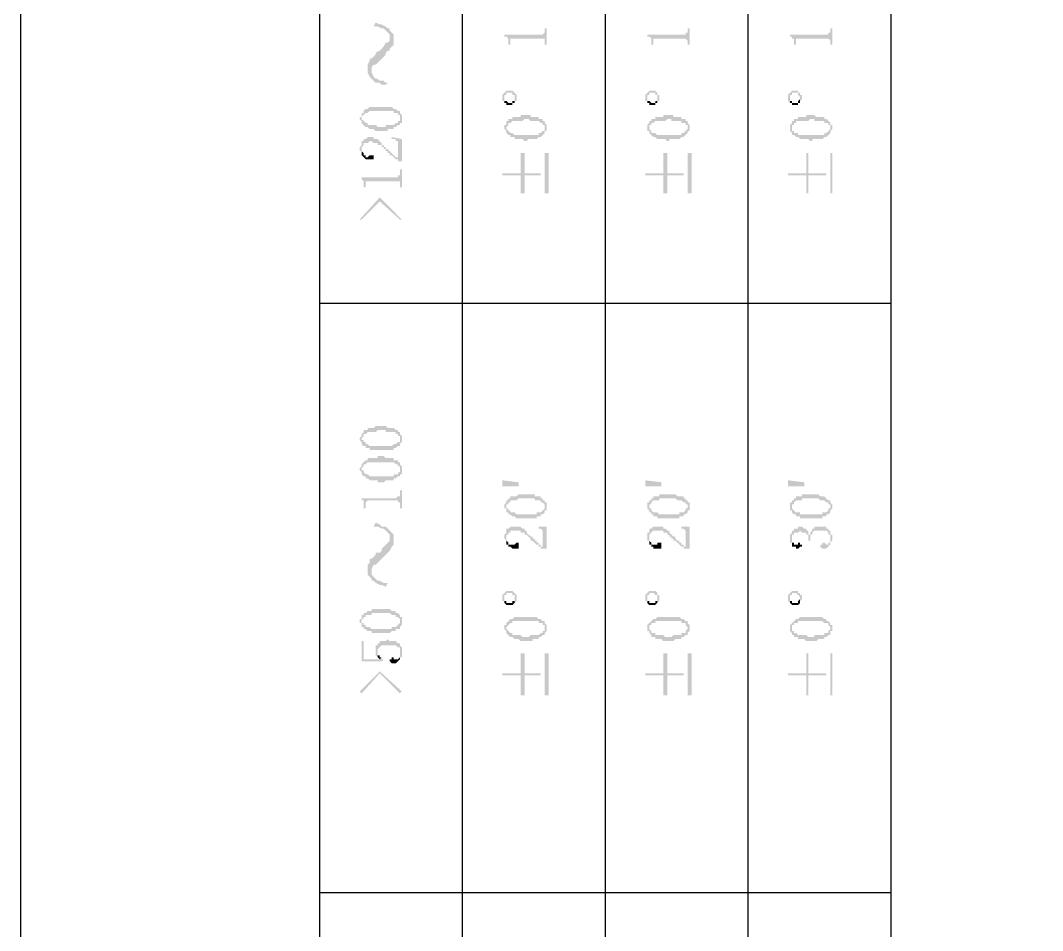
# Model space of a CAD drawing. Header units: inches. Extents: x 3613 to 8393, y -2205 to -794.
# Drawn here: x 5755.97 to 5778.9, y -1268.6 to -1248.18 of the extents above; entities that cross this region are included whole.
import ezdxf

# ---------------------------------------------------------------- set-up
doc = ezdxf.new("R2010")
doc.units = ezdxf.units.IN
doc.header["$MEASUREMENT"] = 0

msp = doc.modelspace()

# ---------------------------------------------------------------- hatches: boundary and pattern name
at = {"transparency": 33554559}
for points in [[(5763.898, -1248.312), (5763.989, -1248.312), (5764.079, -1248.357), (5764.124, -1248.357), (5764.169, -1248.402), (5764.169, -1248.402), (5764.214, -1248.448), (5764.259, -1248.493), (5764.259, -1248.854), (5764.259, -1248.809), (5764.304, -1248.763), (5764.35, -1248.718), (5764.35, -1248.493), (5764.304, -1248.448), (5764.259, -1248.402), (5764.259, -1248.357), (5764.214, -1248.357), (5764.169, -1248.312), (5764.079, -1248.267), (5764.034, -1248.267), (5763.943, -1248.222)], [(5766.832, -1248.493), (5766.832, -1248.538), (5766.877, -1248.538), (5766.922, -1248.583), (5766.922, -1248.628), (5766.922, -1248.718), (5766.967, -1248.718), (5766.967, -1248.628), (5766.967, -1248.583), (5767.735, -1248.583), (5767.735, -1248.628), (5767.735, -1248.718), (5767.78, -1248.718), (5767.78, -1248.357), (5767.735, -1248.357), (5767.735, -1248.402), (5767.735, -1248.448), (5767.735, -1248.448), (5767.689, -1248.493), (5767.644, -1248.493)], [(5770.036, -1248.493), (5770.036, -1248.538), (5770.081, -1248.538), (5770.127, -1248.583), (5770.127, -1248.628), (5770.127, -1248.718), (5770.172, -1248.718), (5770.172, -1248.628), (5770.172, -1248.583), (5770.894, -1248.583), (5770.939, -1248.628), (5770.939, -1248.718), (5770.984, -1248.718), (5770.984, -1248.357), (5770.939, -1248.357), (5770.939, -1248.402), (5770.939, -1248.448), (5770.894, -1248.448), (5770.894, -1248.493), (5770.849, -1248.493)], [(5773.241, -1248.493), (5773.241, -1248.538), (5773.286, -1248.538), (5773.286, -1248.583), (5773.331, -1248.583), (5773.331, -1248.628), (5773.331, -1248.718), (5773.376, -1248.718), (5773.376, -1248.628), (5773.376, -1248.583), (5774.098, -1248.583), (5774.143, -1248.628), (5774.143, -1248.718), (5774.188, -1248.718), (5774.188, -1248.357), (5774.143, -1248.357), (5774.143, -1248.402), (5774.143, -1248.448), (5774.098, -1248.448), (5774.098, -1248.493), (5774.053, -1248.493)], [(5763.763, -1249.26), (5763.763, -1249.35), (5763.808, -1249.44), (5763.853, -1249.486), (5763.853, -1249.305), (5763.853, -1249.215), (5763.898, -1249.17), (5763.943, -1249.17), (5763.989, -1249.124), (5764.034, -1249.079), (5764.079, -1249.034), (5764.124, -1248.989), (5764.169, -1248.944), (5764.169, -1248.899), (5764.214, -1248.854), (5764.259, -1248.854), (5764.259, -1248.583), (5764.259, -1248.628), (5764.214, -1248.673), (5764.169, -1248.673), (5764.124, -1248.763), (5764.079, -1248.809), (5764.079, -1248.809), (5764.034, -1248.854), (5763.943, -1248.899), (5763.943, -1248.944), (5763.898, -1248.989), (5763.853, -1249.034), (5763.808, -1249.034), (5763.808, -1249.079), (5763.763, -1249.17), (5763.763, -1249.215)], [(5763.853, -1249.486), (5763.853, -1249.486), (5763.898, -1249.531), (5763.943, -1249.576), (5764.034, -1249.576), (5764.079, -1249.621), (5764.169, -1249.621), (5764.214, -1249.576), (5764.169, -1249.576), (5764.124, -1249.531), (5764.034, -1249.531), (5763.989, -1249.486), (5763.943, -1249.486), (5763.898, -1249.44), (5763.853, -1249.35), (5763.853, -1249.305)], [(5766.787, -1249.892), (5766.787, -1249.937), (5766.787, -1249.982), (5766.832, -1249.982), (5766.832, -1250.027), (5766.832, -1249.892), (5766.832, -1249.847), (5766.877, -1249.847), (5766.877, -1249.801), (5767.012, -1249.801), (5767.012, -1249.847), (5767.058, -1249.847), (5767.058, -1249.892), (5767.058, -1250.027), (5767.058, -1249.982), (5767.103, -1249.982), (5767.103, -1249.937), (5767.103, -1249.892), (5767.103, -1249.847), (5767.103, -1249.847), (5767.058, -1249.801), (5767.058, -1249.801), (5767.012, -1249.756), (5766.877, -1249.756), (5766.832, -1249.801), (5766.832, -1249.801), (5766.787, -1249.847)], [(5766.832, -1250.027), (5766.877, -1250.027), (5766.877, -1250.072), (5767.012, -1250.072), (5767.012, -1250.027), (5767.058, -1250.027), (5767.058, -1249.892), (5767.058, -1249.937), (5767.058, -1249.982), (5767.012, -1249.982), (5767.012, -1250.027), (5766.922, -1250.027), (5766.877, -1249.982), (5766.832, -1249.982), (5766.832, -1249.892), (5766.832, -1249.892)], [(5769.991, -1249.892), (5769.991, -1249.937), (5769.991, -1249.982), (5770.036, -1249.982), (5770.036, -1250.027), (5770.036, -1249.892), (5770.036, -1249.847), (5770.081, -1249.847), (5770.081, -1249.801), (5770.217, -1249.801), (5770.217, -1249.847), (5770.262, -1249.847), (5770.262, -1249.892), (5770.262, -1250.027), (5770.262, -1249.982), (5770.307, -1249.982), (5770.307, -1249.937), (5770.307, -1249.892), (5770.307, -1249.847), (5770.262, -1249.847), (5770.262, -1249.801), (5770.262, -1249.801), (5770.217, -1249.756), (5770.081, -1249.756), (5770.036, -1249.801), (5770.036, -1249.801), (5769.991, -1249.847)], [(5770.036, -1250.027), (5770.081, -1250.027), (5770.081, -1250.072), (5770.217, -1250.072), (5770.217, -1250.027), (5770.262, -1250.027), (5770.262, -1249.892), (5770.262, -1249.937), (5770.262, -1249.982), (5770.217, -1249.982), (5770.217, -1250.027), (5770.127, -1250.027), (5770.081, -1249.982), (5770.036, -1249.982), (5770.036, -1249.892), (5770.036, -1249.892)], [(5773.196, -1249.892), (5773.196, -1249.937), (5773.196, -1249.982), (5773.196, -1249.982), (5773.241, -1250.027), (5773.241, -1249.892), (5773.241, -1249.847), (5773.286, -1249.847), (5773.286, -1249.801), (5773.421, -1249.801), (5773.421, -1249.847), (5773.421, -1249.847), (5773.466, -1249.892), (5773.466, -1250.027), (5773.466, -1249.982), (5773.466, -1249.982), (5773.511, -1249.937), (5773.511, -1249.892), (5773.511, -1249.847), (5773.466, -1249.847), (5773.466, -1249.801), (5773.421, -1249.801), (5773.421, -1249.756), (5773.286, -1249.756), (5773.241, -1249.801), (5773.241, -1249.801), (5773.196, -1249.847)], [(5773.241, -1250.027), (5773.286, -1250.027), (5773.286, -1250.072), (5773.421, -1250.072), (5773.421, -1250.027), (5773.466, -1250.027), (5773.466, -1249.892), (5773.466, -1249.937), (5773.466, -1249.937), (5773.421, -1249.982), (5773.421, -1250.027), (5773.286, -1250.027), (5773.286, -1249.982), (5773.241, -1249.982), (5773.241, -1249.892), (5773.241, -1249.892)], [(5763.582, -1250.388), (5763.582, -1250.388), (5763.627, -1250.433), (5763.627, -1250.478), (5763.627, -1250.343), (5763.627, -1250.343), (5763.673, -1250.298), (5763.673, -1250.298), (5763.718, -1250.253), (5763.763, -1250.253), (5763.808, -1250.208), (5764.35, -1250.208), (5764.35, -1250.253), (5764.44, -1250.253), (5764.44, -1250.298), (5764.485, -1250.298), (5764.485, -1250.343), (5764.485, -1250.388), (5764.485, -1250.208), (5764.44, -1250.208), (5764.395, -1250.163), (5764.35, -1250.163), (5764.304, -1250.117), (5763.808, -1250.117), (5763.763, -1250.163), (5763.718, -1250.163), (5763.673, -1250.208), (5763.673, -1250.253), (5763.627, -1250.253), (5763.627, -1250.343), (5763.582, -1250.343)], [(5763.627, -1250.478), (5763.673, -1250.524), (5763.673, -1250.524), (5763.718, -1250.569), (5763.763, -1250.569), (5763.808, -1250.614), (5763.898, -1250.614), (5763.943, -1250.659), (5764.214, -1250.659), (5764.214, -1250.614), (5764.35, -1250.614), (5764.35, -1250.569), (5764.395, -1250.569), (5764.44, -1250.524), (5764.485, -1250.524), (5764.485, -1250.478), (5764.53, -1250.478), (5764.53, -1250.433), (5764.53, -1250.388), (5764.53, -1250.343), (5764.53, -1250.298), (5764.53, -1250.298), (5764.485, -1250.253), (5764.485, -1250.388), (5764.485, -1250.433), (5764.44, -1250.433), (5764.44, -1250.478), (5764.395, -1250.478), (5764.35, -1250.524), (5764.169, -1250.524), (5764.169, -1250.569), (5763.989, -1250.569), (5763.943, -1250.524), (5763.763, -1250.524), (5763.763, -1250.478), (5763.718, -1250.478), (5763.673, -1250.433), (5763.673, -1250.433), (5763.627, -1250.388), (5763.627, -1250.388)], [(5766.832, -1250.569), (5766.832, -1250.614), (5766.832, -1250.614), (5766.877, -1250.659), (5766.877, -1250.704), (5766.877, -1250.569), (5766.877, -1250.569), (5766.922, -1250.524), (5766.922, -1250.478), (5766.967, -1250.478), (5767.012, -1250.433), (5767.238, -1250.433), (5767.283, -1250.388), (5767.373, -1250.388), (5767.419, -1250.433), (5767.599, -1250.433), (5767.644, -1250.478), (5767.689, -1250.478), (5767.689, -1250.524), (5767.735, -1250.524), (5767.735, -1250.569), (5767.735, -1250.433), (5767.689, -1250.433), (5767.689, -1250.388), (5767.599, -1250.388), (5767.599, -1250.343), (5767.419, -1250.343), (5767.419, -1250.298), (5767.193, -1250.298), (5767.193, -1250.343), (5767.012, -1250.343), (5767.012, -1250.388), (5766.922, -1250.388), (5766.922, -1250.433), (5766.877, -1250.433), (5766.877, -1250.478), (5766.877, -1250.524), (5766.832, -1250.524)], [(5770.036, -1250.569), (5770.036, -1250.614), (5770.036, -1250.659), (5770.081, -1250.659), (5770.081, -1250.704), (5770.081, -1250.569), (5770.081, -1250.524), (5770.127, -1250.524), (5770.127, -1250.478), (5770.172, -1250.478), (5770.217, -1250.433), (5770.442, -1250.433), (5770.488, -1250.388), (5770.578, -1250.388), (5770.578, -1250.433), (5770.804, -1250.433), (5770.804, -1250.478), (5770.894, -1250.478), (5770.894, -1250.524), (5770.939, -1250.524), (5770.939, -1250.569), (5770.939, -1250.433), (5770.894, -1250.433), (5770.894, -1250.388), (5770.804, -1250.388), (5770.804, -1250.343), (5770.623, -1250.343), (5770.623, -1250.298), (5770.397, -1250.298), (5770.397, -1250.343), (5770.217, -1250.343), (5770.217, -1250.388), (5770.127, -1250.388), (5770.127, -1250.433), (5770.081, -1250.433), (5770.081, -1250.478), (5770.081, -1250.478), (5770.036, -1250.524)], [(5773.241, -1250.569), (5773.241, -1250.614), (5773.241, -1250.659), (5773.241, -1250.659), (5773.286, -1250.704), (5773.286, -1250.569), (5773.286, -1250.524), (5773.331, -1250.524), (5773.331, -1250.478), (5773.376, -1250.478), (5773.376, -1250.433), (5773.647, -1250.433), (5773.692, -1250.388), (5773.782, -1250.388), (5773.782, -1250.433), (5774.008, -1250.433), (5774.008, -1250.478), (5774.098, -1250.478), (5774.098, -1250.524), (5774.143, -1250.524), (5774.143, -1250.569), (5774.143, -1250.478), (5774.098, -1250.433), (5774.098, -1250.433), (5774.053, -1250.388), (5774.008, -1250.388), (5774.008, -1250.343), (5773.827, -1250.343), (5773.782, -1250.298), (5773.602, -1250.298), (5773.602, -1250.343), (5773.421, -1250.343), (5773.421, -1250.388), (5773.331, -1250.388), (5773.331, -1250.433), (5773.286, -1250.433), (5773.286, -1250.478), (5773.286, -1250.478), (5773.241, -1250.524)], [(5766.877, -1250.704), (5766.922, -1250.749), (5766.967, -1250.749), (5766.967, -1250.794), (5767.058, -1250.794), (5767.058, -1250.84), (5767.238, -1250.84), (5767.283, -1250.885), (5767.328, -1250.885), (5767.373, -1250.84), (5767.554, -1250.84), (5767.599, -1250.794), (5767.644, -1250.794), (5767.689, -1250.749), (5767.689, -1250.749), (5767.735, -1250.704), (5767.735, -1250.659), (5767.78, -1250.659), (5767.78, -1250.614), (5767.78, -1250.569), (5767.78, -1250.524), (5767.78, -1250.524), (5767.735, -1250.478), (5767.735, -1250.614), (5767.735, -1250.659), (5767.689, -1250.659), (5767.644, -1250.704), (5767.599, -1250.704), (5767.599, -1250.749), (5767.058, -1250.749), (5767.012, -1250.704), (5766.967, -1250.704), (5766.922, -1250.659), (5766.922, -1250.659), (5766.877, -1250.614), (5766.877, -1250.569)], [(5770.081, -1250.704), (5770.127, -1250.749), (5770.127, -1250.749), (5770.172, -1250.794), (5770.217, -1250.794), (5770.262, -1250.84), (5770.442, -1250.84), (5770.488, -1250.885), (5770.533, -1250.885), (5770.533, -1250.84), (5770.758, -1250.84), (5770.804, -1250.794), (5770.849, -1250.794), (5770.894, -1250.749), (5770.894, -1250.749), (5770.939, -1250.704), (5770.939, -1250.659), (5770.984, -1250.659), (5770.984, -1250.614), (5770.984, -1250.569), (5770.984, -1250.524), (5770.984, -1250.524), (5770.939, -1250.478), (5770.939, -1250.614), (5770.939, -1250.614), (5770.894, -1250.659), (5770.894, -1250.659), (5770.849, -1250.704), (5770.804, -1250.704), (5770.804, -1250.749), (5770.262, -1250.749), (5770.217, -1250.704), (5770.127, -1250.704), (5770.127, -1250.659), (5770.127, -1250.659), (5770.081, -1250.614), (5770.081, -1250.569)], [(5773.286, -1250.704), (5773.286, -1250.749), (5773.331, -1250.749), (5773.376, -1250.794), (5773.421, -1250.794), (5773.466, -1250.84), (5773.647, -1250.84), (5773.692, -1250.885), (5773.737, -1250.885), (5773.737, -1250.84), (5773.963, -1250.84), (5774.008, -1250.794), (5774.053, -1250.794), (5774.098, -1250.749), (5774.098, -1250.749), (5774.143, -1250.704), (5774.143, -1250.659), (5774.143, -1250.659), (5774.188, -1250.614), (5774.188, -1250.569), (5774.188, -1250.524), (5774.143, -1250.524), (5774.143, -1250.478), (5774.143, -1250.614), (5774.143, -1250.614), (5774.098, -1250.659), (5774.098, -1250.659), (5774.053, -1250.704), (5774.008, -1250.704), (5774.008, -1250.749), (5773.421, -1250.749), (5773.421, -1250.704), (5773.331, -1250.704), (5773.331, -1250.659), (5773.286, -1250.659), (5773.286, -1250.614), (5773.286, -1250.569)], [(5763.582, -1251.065), (5763.582, -1251.11), (5763.627, -1251.11), (5763.627, -1251.201), (5763.627, -1251.065), (5763.627, -1251.02), (5763.627, -1251.02), (5763.673, -1250.975), (5763.673, -1250.93), (5763.763, -1250.93), (5763.808, -1250.885), (5763.853, -1250.885), (5763.898, -1250.93), (5763.989, -1250.93), (5763.989, -1250.975), (5764.079, -1250.975), (5764.079, -1251.02), (5764.124, -1251.02), (5764.124, -1251.065), (5764.169, -1251.065), (5764.169, -1251.11), (5764.214, -1251.11), (5764.214, -1251.155), (5764.259, -1251.155), (5764.259, -1251.201), (5764.304, -1251.201), (5764.35, -1251.246), (5764.35, -1251.246), (5764.395, -1251.291), (5764.44, -1251.291), (5764.44, -1251.336), (5764.44, -1251.246), (5764.395, -1251.246), (5764.35, -1251.201), (5764.35, -1251.201), (5764.304, -1251.155), (5764.304, -1251.155), (5764.259, -1251.11), (5764.259, -1251.11), (5764.214, -1251.065), (5764.169, -1251.065), (5764.169, -1251.02), (5764.124, -1251.02), (5764.124, -1250.975), (5764.079, -1250.975), (5764.079, -1250.93), (5764.079, -1250.93), (5764.034, -1250.885), (5764.034, -1250.885), (5763.989, -1250.84), (5763.898, -1250.84), (5763.898, -1250.794), (5763.763, -1250.794), (5763.718, -1250.84), (5763.673, -1250.84), (5763.673, -1250.885), (5763.627, -1250.885), (5763.627, -1250.93), (5763.627, -1250.975), (5763.627, -1250.975), (5763.582, -1251.02)], [(5764.304, -1250.794), (5764.304, -1250.84), (5764.395, -1250.84), (5764.395, -1250.885), (5764.44, -1250.885), (5764.44, -1250.93), (5764.44, -1251.336), (5764.53, -1251.336), (5764.53, -1250.84)], [(5763.627, -1251.201), (5763.627, -1251.201), (5763.673, -1251.246), (5763.673, -1251.246), (5763.718, -1251.291), (5763.898, -1251.291), (5763.898, -1251.201), (5763.808, -1251.201), (5763.763, -1251.246), (5763.718, -1251.246), (5763.718, -1251.201), (5763.673, -1251.201), (5763.673, -1251.155), (5763.673, -1251.155), (5763.627, -1251.11), (5763.627, -1251.065)], [(5766.787, -1251.607), (5766.787, -1251.652), (5767.193, -1251.652), (5767.193, -1252.058), (5767.283, -1252.058), (5767.283, -1251.652), (5767.644, -1251.652), (5767.644, -1251.607), (5767.283, -1251.607), (5767.283, -1251.155), (5767.193, -1251.155), (5767.193, -1251.607)], [(5767.825, -1252.058), (5767.825, -1251.155), (5767.735, -1251.155), (5767.735, -1252.058)], [(5769.991, -1251.607), (5769.991, -1251.652), (5770.397, -1251.652), (5770.397, -1252.058), (5770.488, -1252.058), (5770.488, -1251.652), (5770.849, -1251.652), (5770.849, -1251.607), (5770.488, -1251.607), (5770.488, -1251.155), (5770.397, -1251.155), (5770.397, -1251.607)], [(5771.029, -1252.058), (5771.029, -1251.155), (5770.939, -1251.155), (5770.939, -1252.058)], [(5773.196, -1251.607), (5773.196, -1251.652), (5773.602, -1251.652), (5773.602, -1252.058), (5773.647, -1252.058), (5773.647, -1251.652), (5774.053, -1251.652), (5774.053, -1251.607), (5773.647, -1251.607), (5773.647, -1251.155), (5773.602, -1251.155), (5773.602, -1251.607)], [(5774.188, -1252.058), (5774.188, -1251.155), (5774.143, -1251.155), (5774.143, -1252.058)], [(5763.582, -1251.697), (5763.627, -1251.697), (5763.627, -1251.742), (5763.627, -1251.742), (5763.673, -1251.787), (5763.673, -1251.832), (5763.673, -1251.923), (5763.718, -1251.923), (5763.718, -1251.787), (5764.485, -1251.787), (5764.485, -1251.832), (5764.485, -1251.923), (5764.53, -1251.923), (5764.53, -1251.516), (5764.485, -1251.516), (5764.485, -1251.607), (5764.485, -1251.652), (5764.44, -1251.652), (5764.44, -1251.697), (5764.395, -1251.697)], [(5763.582, -1252.645), (5763.627, -1252.645), (5764.034, -1252.239), (5764.485, -1252.645), (5764.53, -1252.645), (5764.034, -1252.148)], [(5763.582, -1257.55), (5763.582, -1257.595), (5763.582, -1257.595), (5763.627, -1257.64), (5763.627, -1257.685), (5763.627, -1257.55), (5763.627, -1257.55), (5763.673, -1257.505), (5763.673, -1257.46), (5763.718, -1257.46), (5763.763, -1257.415), (5763.943, -1257.415), (5763.989, -1257.369), (5764.169, -1257.369), (5764.169, -1257.415), (5764.395, -1257.415), (5764.395, -1257.46), (5764.44, -1257.46), (5764.44, -1257.505), (5764.485, -1257.505), (5764.485, -1257.55), (5764.485, -1257.415), (5764.44, -1257.415), (5764.44, -1257.369), (5764.395, -1257.369), (5764.35, -1257.324), (5764.214, -1257.324), (5764.169, -1257.279), (5763.943, -1257.279), (5763.898, -1257.324), (5763.763, -1257.324), (5763.763, -1257.369), (5763.673, -1257.369), (5763.673, -1257.415), (5763.673, -1257.415), (5763.627, -1257.46), (5763.627, -1257.505), (5763.627, -1257.505)], [(5763.627, -1257.685), (5763.673, -1257.731), (5763.718, -1257.731), (5763.718, -1257.776), (5763.808, -1257.776), (5763.808, -1257.821), (5764.35, -1257.821), (5764.35, -1257.776), (5764.395, -1257.776), (5764.44, -1257.731), (5764.485, -1257.731), (5764.485, -1257.685), (5764.485, -1257.685), (5764.53, -1257.64), (5764.53, -1257.595), (5764.53, -1257.55), (5764.53, -1257.505), (5764.53, -1257.505), (5764.485, -1257.46), (5764.485, -1257.595), (5764.485, -1257.64), (5764.44, -1257.64), (5764.395, -1257.685), (5764.35, -1257.685), (5764.304, -1257.731), (5763.808, -1257.731), (5763.763, -1257.685), (5763.718, -1257.685), (5763.718, -1257.64), (5763.673, -1257.64), (5763.673, -1257.595), (5763.627, -1257.595), (5763.627, -1257.55)], [(5763.582, -1258.227), (5763.582, -1258.272), (5763.582, -1258.272), (5763.627, -1258.317), (5763.627, -1258.362), (5763.627, -1258.227), (5763.627, -1258.227), (5763.673, -1258.182), (5763.673, -1258.137), (5763.718, -1258.137), (5763.763, -1258.092), (5764.35, -1258.092), (5764.395, -1258.137), (5764.44, -1258.137), (5764.44, -1258.182), (5764.485, -1258.182), (5764.485, -1258.227), (5764.485, -1258.092), (5764.44, -1258.092), (5764.44, -1258.046), (5764.35, -1258.046), (5764.35, -1258.001), (5764.169, -1258.001), (5764.124, -1257.956), (5763.989, -1257.956), (5763.989, -1258.001), (5763.763, -1258.001), (5763.763, -1258.046), (5763.718, -1258.046), (5763.673, -1258.092), (5763.673, -1258.092), (5763.627, -1258.137), (5763.627, -1258.182), (5763.627, -1258.182)], [(5763.627, -1258.362), (5763.673, -1258.408), (5763.718, -1258.408), (5763.718, -1258.453), (5763.763, -1258.453), (5763.808, -1258.498), (5763.989, -1258.498), (5763.989, -1258.543), (5764.124, -1258.543), (5764.169, -1258.498), (5764.35, -1258.498), (5764.35, -1258.453), (5764.395, -1258.453), (5764.44, -1258.408), (5764.485, -1258.408), (5764.485, -1258.362), (5764.53, -1258.362), (5764.53, -1258.317), (5764.53, -1258.227), (5764.53, -1258.182), (5764.53, -1258.182), (5764.485, -1258.137), (5764.485, -1258.272), (5764.485, -1258.317), (5764.44, -1258.317), (5764.44, -1258.362), (5764.35, -1258.362), (5764.35, -1258.408), (5763.808, -1258.408), (5763.763, -1258.362), (5763.718, -1258.362), (5763.673, -1258.317), (5763.673, -1258.272), (5763.627, -1258.272), (5763.627, -1258.227)], [(5766.787, -1258.498), (5767.148, -1258.543), (5767.148, -1258.633), (5766.787, -1258.633)], [(5769.991, -1258.498), (5770.352, -1258.543), (5770.352, -1258.633), (5769.991, -1258.633)], [(5773.196, -1258.498), (5773.557, -1258.543), (5773.557, -1258.633), (5773.196, -1258.633)], [(5763.582, -1258.904), (5763.627, -1258.904), (5763.627, -1258.949), (5763.673, -1258.949), (5763.673, -1258.994), (5763.673, -1259.13), (5763.718, -1259.13), (5763.718, -1258.994), (5763.718, -1258.994), (5763.763, -1258.949), (5764.44, -1258.949), (5764.44, -1258.994), (5764.485, -1258.994), (5764.485, -1259.13), (5764.53, -1259.13), (5764.53, -1258.723), (5764.485, -1258.723), (5764.485, -1258.814), (5764.485, -1258.859), (5764.44, -1258.859), (5764.395, -1258.904)], [(5766.832, -1259.085), (5766.832, -1259.13), (5766.877, -1259.13), (5766.877, -1259.175), (5766.877, -1259.22), (5766.877, -1259.085), (5766.877, -1259.039), (5766.922, -1259.039), (5766.922, -1258.994), (5766.967, -1258.994), (5766.967, -1258.949), (5767.103, -1258.949), (5767.148, -1258.904), (5767.509, -1258.904), (5767.509, -1258.949), (5767.644, -1258.949), (5767.644, -1258.994), (5767.689, -1258.994), (5767.735, -1259.039), (5767.735, -1259.085), (5767.735, -1258.949), (5767.689, -1258.949), (5767.689, -1258.904), (5767.644, -1258.904), (5767.644, -1258.859), (5767.509, -1258.859), (5767.509, -1258.814), (5767.148, -1258.814), (5767.103, -1258.859), (5766.967, -1258.859), (5766.967, -1258.904), (5766.922, -1258.904), (5766.922, -1258.949), (5766.877, -1258.949), (5766.877, -1258.994), (5766.877, -1258.994), (5766.832, -1259.039)], [(5770.036, -1259.085), (5770.036, -1259.13), (5770.036, -1259.13), (5770.081, -1259.175), (5770.081, -1259.22), (5770.081, -1259.085), (5770.081, -1259.039), (5770.127, -1259.039), (5770.127, -1258.994), (5770.127, -1258.994), (5770.172, -1258.949), (5770.307, -1258.949), (5770.307, -1258.904), (5770.668, -1258.904), (5770.713, -1258.949), (5770.804, -1258.949), (5770.849, -1258.994), (5770.894, -1258.994), (5770.894, -1259.039), (5770.939, -1259.039), (5770.939, -1259.085), (5770.939, -1258.949), (5770.894, -1258.949), (5770.894, -1258.904), (5770.849, -1258.904), (5770.849, -1258.859), (5770.713, -1258.859), (5770.668, -1258.814), (5770.307, -1258.814), (5770.307, -1258.859), (5770.172, -1258.859), (5770.172, -1258.904), (5770.127, -1258.904), (5770.127, -1258.949), (5770.081, -1258.949), (5770.081, -1258.994), (5770.036, -1258.994)], [(5773.241, -1259.085), (5773.241, -1259.13), (5773.241, -1259.175), (5773.286, -1259.175), (5773.286, -1259.22), (5773.286, -1259.085), (5773.286, -1259.039), (5773.331, -1259.039), (5773.331, -1258.994), (5773.331, -1258.994), (5773.376, -1258.949), (5773.511, -1258.949), (5773.511, -1258.904), (5773.873, -1258.904), (5773.918, -1258.949), (5774.008, -1258.949), (5774.053, -1258.994), (5774.098, -1258.994), (5774.098, -1259.039), (5774.143, -1259.039), (5774.143, -1259.085), (5774.143, -1258.949), (5774.098, -1258.949), (5774.053, -1258.904), (5774.053, -1258.904), (5774.008, -1258.859), (5773.918, -1258.859), (5773.873, -1258.814), (5773.511, -1258.814), (5773.511, -1258.859), (5773.376, -1258.859), (5773.376, -1258.904), (5773.331, -1258.904), (5773.331, -1258.949), (5773.286, -1258.949), (5773.286, -1258.994), (5773.241, -1258.994)], [(5766.877, -1259.22), (5766.922, -1259.22), (5766.922, -1259.265), (5766.967, -1259.265), (5767.012, -1259.31), (5767.058, -1259.31), (5767.103, -1259.355), (5767.554, -1259.355), (5767.554, -1259.31), (5767.644, -1259.31), (5767.644, -1259.265), (5767.689, -1259.265), (5767.735, -1259.22), (5767.735, -1259.175), (5767.78, -1259.175), (5767.78, -1259.13), (5767.78, -1259.085), (5767.78, -1259.039), (5767.78, -1258.994), (5767.735, -1258.994), (5767.735, -1258.949), (5767.735, -1259.13), (5767.735, -1259.13), (5767.689, -1259.175), (5767.689, -1259.175), (5767.644, -1259.22), (5767.554, -1259.22), (5767.554, -1259.265), (5767.103, -1259.265), (5767.058, -1259.22), (5766.967, -1259.22), (5766.967, -1259.175), (5766.922, -1259.175), (5766.922, -1259.13), (5766.877, -1259.13), (5766.877, -1259.085)], [(5770.081, -1259.22), (5770.127, -1259.22), (5770.127, -1259.265), (5770.172, -1259.265), (5770.172, -1259.31), (5770.262, -1259.31), (5770.262, -1259.355), (5770.758, -1259.355), (5770.758, -1259.31), (5770.849, -1259.31), (5770.849, -1259.265), (5770.894, -1259.265), (5770.939, -1259.22), (5770.939, -1259.175), (5770.984, -1259.175), (5770.984, -1259.13), (5770.984, -1259.085), (5770.984, -1259.039), (5770.984, -1258.994), (5770.939, -1258.994), (5770.939, -1258.949), (5770.939, -1259.13), (5770.894, -1259.13), (5770.894, -1259.175), (5770.894, -1259.175), (5770.849, -1259.22), (5770.758, -1259.22), (5770.758, -1259.265), (5770.307, -1259.265), (5770.262, -1259.22), (5770.172, -1259.22), (5770.127, -1259.175), (5770.127, -1259.13), (5770.081, -1259.13), (5770.081, -1259.085)], [(5773.286, -1259.22), (5773.286, -1259.22), (5773.331, -1259.265), (5773.376, -1259.265), (5773.376, -1259.31), (5773.466, -1259.31), (5773.466, -1259.355), (5773.963, -1259.355), (5773.963, -1259.31), (5774.053, -1259.31), (5774.053, -1259.265), (5774.098, -1259.265), (5774.143, -1259.22), (5774.143, -1259.175), (5774.143, -1259.175), (5774.188, -1259.13), (5774.188, -1259.085), (5774.188, -1259.039), (5774.188, -1259.039), (5774.143, -1258.994), (5774.143, -1258.949), (5774.143, -1259.13), (5774.098, -1259.13), (5774.098, -1259.175), (5774.098, -1259.175), (5774.053, -1259.22), (5773.963, -1259.22), (5773.963, -1259.265), (5773.466, -1259.265), (5773.466, -1259.22), (5773.376, -1259.22), (5773.331, -1259.175), (5773.331, -1259.175), (5773.286, -1259.13), (5773.286, -1259.085)], [(5763.898, -1259.536), (5763.989, -1259.536), (5764.079, -1259.581), (5764.124, -1259.581), (5764.169, -1259.626), (5764.169, -1259.626), (5764.214, -1259.671), (5764.259, -1259.716), (5764.259, -1260.077), (5764.259, -1260.077), (5764.304, -1259.987), (5764.35, -1259.942), (5764.35, -1259.716), (5764.304, -1259.671), (5764.259, -1259.626), (5764.259, -1259.626), (5764.214, -1259.581), (5764.169, -1259.536), (5764.079, -1259.536), (5764.034, -1259.491), (5763.943, -1259.446)], [(5766.832, -1259.761), (5766.832, -1259.807), (5766.832, -1259.807), (5766.877, -1259.852), (5766.877, -1259.897), (5766.877, -1259.761), (5766.877, -1259.716), (5766.922, -1259.716), (5766.922, -1259.671), (5766.967, -1259.671), (5766.967, -1259.626), (5767.193, -1259.626), (5767.193, -1259.671), (5767.283, -1259.671), (5767.283, -1259.716), (5767.328, -1259.716), (5767.373, -1259.761), (5767.373, -1259.761), (5767.419, -1259.807), (5767.419, -1259.852), (5767.464, -1259.852), (5767.509, -1259.897), (5767.509, -1259.897), (5767.554, -1259.942), (5767.599, -1259.942), (5767.599, -1259.987), (5767.644, -1259.987), (5767.644, -1260.032), (5767.689, -1260.032), (5767.689, -1259.987), (5767.644, -1259.987), (5767.644, -1259.942), (5767.599, -1259.942), (5767.599, -1259.897), (5767.554, -1259.897), (5767.554, -1259.852), (5767.509, -1259.852), (5767.509, -1259.807), (5767.464, -1259.807), (5767.464, -1259.761), (5767.419, -1259.761), (5767.373, -1259.716), (5767.373, -1259.716), (5767.328, -1259.671), (5767.328, -1259.626), (5767.283, -1259.626), (5767.283, -1259.581), (5767.238, -1259.581), (5767.193, -1259.536), (5766.967, -1259.536), (5766.922, -1259.581), (5766.877, -1259.581), (5766.877, -1259.626), (5766.877, -1259.671), (5766.877, -1259.671), (5766.832, -1259.716)], [(5767.554, -1259.536), (5767.599, -1259.536), (5767.599, -1259.581), (5767.644, -1259.581), (5767.689, -1259.626), (5767.689, -1260.032), (5767.78, -1260.032), (5767.78, -1259.536)], [(5770.036, -1259.761), (5770.036, -1259.807), (5770.036, -1259.852), (5770.081, -1259.852), (5770.081, -1259.897), (5770.081, -1259.761), (5770.081, -1259.716), (5770.081, -1259.716), (5770.127, -1259.671), (5770.127, -1259.671), (5770.172, -1259.626), (5770.397, -1259.626), (5770.397, -1259.671), (5770.488, -1259.671), (5770.488, -1259.716), (5770.533, -1259.716), (5770.533, -1259.761), (5770.578, -1259.761), (5770.578, -1259.807), (5770.623, -1259.807), (5770.623, -1259.852), (5770.668, -1259.852), (5770.713, -1259.897), (5770.713, -1259.897), (5770.758, -1259.942), (5770.758, -1259.942), (5770.804, -1259.987), (5770.849, -1259.987), (5770.849, -1260.032), (5770.894, -1260.032), (5770.894, -1259.987), (5770.849, -1259.987), (5770.849, -1259.942), (5770.804, -1259.942), (5770.804, -1259.897), (5770.758, -1259.897), (5770.758, -1259.852), (5770.713, -1259.852), (5770.668, -1259.807), (5770.668, -1259.761), (5770.623, -1259.761), (5770.578, -1259.716), (5770.578, -1259.716), (5770.533, -1259.671), (5770.533, -1259.626), (5770.488, -1259.626), (5770.442, -1259.581), (5770.397, -1259.581), (5770.397, -1259.536), (5770.172, -1259.536), (5770.127, -1259.581), (5770.081, -1259.581), (5770.081, -1259.626), (5770.081, -1259.671), (5770.036, -1259.671)], [(5770.758, -1259.536), (5770.804, -1259.536), (5770.804, -1259.581), (5770.849, -1259.581), (5770.894, -1259.626), (5770.894, -1260.032), (5770.984, -1260.032), (5770.984, -1259.536)], [(5773.241, -1259.807), (5773.241, -1259.897), (5773.286, -1259.897), (5773.286, -1259.807), (5773.286, -1259.761), (5773.286, -1259.716), (5773.331, -1259.716), (5773.331, -1259.671), (5773.421, -1259.671), (5773.466, -1259.626), (5773.511, -1259.671), (5773.602, -1259.671), (5773.602, -1259.716), (5773.647, -1259.716), (5773.647, -1259.761), (5773.647, -1259.807), (5773.647, -1259.852), (5773.692, -1259.852), (5773.692, -1259.807), (5773.692, -1259.716), (5773.737, -1259.716), (5773.737, -1259.671), (5773.737, -1259.671), (5773.782, -1259.626), (5774.053, -1259.626), (5774.098, -1259.671), (5774.098, -1259.716), (5774.143, -1259.716), (5774.143, -1259.761), (5774.143, -1259.807), (5774.143, -1259.626), (5774.098, -1259.626), (5774.098, -1259.581), (5774.053, -1259.581), (5774.053, -1259.536), (5773.782, -1259.536), (5773.782, -1259.581), (5773.737, -1259.581), (5773.737, -1259.626), (5773.737, -1259.626), (5773.692, -1259.671), (5773.692, -1259.716), (5773.647, -1259.716), (5773.647, -1259.626), (5773.602, -1259.626), (5773.602, -1259.581), (5773.557, -1259.581), (5773.511, -1259.536), (5773.421, -1259.536), (5773.421, -1259.581), (5773.331, -1259.581), (5773.331, -1259.626), (5773.286, -1259.626), (5773.286, -1259.671), (5773.286, -1259.671), (5773.241, -1259.716), (5773.241, -1259.761)], [(5763.763, -1260.484), (5763.763, -1260.619), (5763.808, -1260.664), (5763.853, -1260.709), (5763.853, -1260.529), (5763.853, -1260.484), (5763.898, -1260.393), (5763.943, -1260.393), (5763.989, -1260.348), (5764.034, -1260.303), (5764.079, -1260.258), (5764.124, -1260.213), (5764.169, -1260.168), (5764.169, -1260.168), (5764.214, -1260.123), (5764.259, -1260.077), (5764.259, -1259.807), (5764.259, -1259.852), (5764.214, -1259.897), (5764.169, -1259.942), (5764.124, -1259.987), (5764.079, -1260.032), (5764.079, -1260.077), (5764.034, -1260.123), (5763.943, -1260.123), (5763.943, -1260.168), (5763.898, -1260.213), (5763.853, -1260.258), (5763.808, -1260.258), (5763.808, -1260.348), (5763.763, -1260.393), (5763.763, -1260.438)], [(5766.877, -1259.897), (5766.877, -1259.942), (5766.922, -1259.942), (5766.922, -1259.987), (5766.967, -1259.987), (5767.012, -1260.032), (5767.148, -1260.032), (5767.148, -1259.942), (5767.148, -1259.897), (5767.103, -1259.897), (5767.058, -1259.942), (5766.922, -1259.942), (5766.922, -1259.897), (5766.922, -1259.897), (5766.877, -1259.852), (5766.877, -1259.807), (5766.877, -1259.807)], [(5770.081, -1259.897), (5770.081, -1259.942), (5770.127, -1259.942), (5770.127, -1259.987), (5770.172, -1259.987), (5770.172, -1260.032), (5770.352, -1260.032), (5770.352, -1259.942), (5770.352, -1259.897), (5770.262, -1259.897), (5770.262, -1259.942), (5770.127, -1259.942), (5770.127, -1259.897), (5770.127, -1259.897), (5770.081, -1259.852), (5770.081, -1259.807), (5770.081, -1259.807)], [(5773.286, -1259.897), (5773.286, -1259.942), (5773.286, -1259.987), (5773.376, -1259.987), (5773.376, -1260.032), (5773.421, -1260.032), (5773.466, -1259.987), (5773.511, -1259.987), (5773.511, -1259.942), (5773.466, -1259.942), (5773.466, -1259.897), (5773.421, -1259.897), (5773.421, -1259.942), (5773.331, -1259.942), (5773.331, -1259.897), (5773.286, -1259.897), (5773.286, -1259.852), (5773.286, -1259.807)], [(5773.918, -1259.987), (5773.918, -1259.987), (5773.963, -1260.032), (5774.053, -1260.032), (5774.098, -1259.987), (5774.098, -1259.987), (5774.143, -1259.942), (5774.143, -1259.897), (5774.143, -1259.897), (5774.188, -1259.852), (5774.188, -1259.807), (5774.188, -1259.761), (5774.188, -1259.716), (5774.143, -1259.716), (5774.143, -1259.671), (5774.143, -1259.807), (5774.143, -1259.852), (5774.143, -1259.897), (5774.098, -1259.897), (5774.098, -1259.942), (5774.053, -1259.942), (5774.008, -1259.897), (5773.963, -1259.897), (5773.963, -1259.942), (5773.918, -1259.942)], [(5763.853, -1260.709), (5763.853, -1260.754), (5763.898, -1260.754), (5763.943, -1260.8), (5764.034, -1260.845), (5764.079, -1260.845), (5764.169, -1260.89), (5764.214, -1260.8), (5764.124, -1260.8), (5764.034, -1260.754), (5763.989, -1260.754), (5763.943, -1260.709), (5763.943, -1260.709), (5763.898, -1260.664), (5763.853, -1260.619), (5763.853, -1260.529)], [(5766.787, -1261.115), (5766.787, -1261.206), (5766.832, -1261.206), (5766.832, -1261.251), (5766.832, -1261.07), (5766.877, -1261.07), (5766.877, -1261.025), (5767.012, -1261.025), (5767.012, -1261.07), (5767.058, -1261.07), (5767.058, -1261.115), (5767.058, -1261.251), (5767.058, -1261.251), (5767.103, -1261.206), (5767.103, -1261.161), (5767.103, -1261.07), (5767.103, -1261.07), (5767.058, -1261.025), (5767.058, -1261.025), (5767.012, -1260.98), (5766.877, -1260.98), (5766.832, -1261.025), (5766.832, -1261.025), (5766.787, -1261.07)], [(5769.991, -1261.115), (5769.991, -1261.206), (5770.036, -1261.206), (5770.036, -1261.251), (5770.036, -1261.07), (5770.081, -1261.07), (5770.081, -1261.025), (5770.172, -1261.025), (5770.217, -1261.07), (5770.262, -1261.07), (5770.262, -1261.115), (5770.262, -1261.251), (5770.262, -1261.251), (5770.307, -1261.206), (5770.307, -1261.161), (5770.307, -1261.07), (5770.262, -1261.07), (5770.262, -1261.025), (5770.262, -1261.025), (5770.217, -1260.98), (5770.081, -1260.98), (5770.036, -1261.025), (5770.036, -1261.025), (5769.991, -1261.07)], [(5773.196, -1261.115), (5773.196, -1261.206), (5773.196, -1261.206), (5773.241, -1261.251), (5773.241, -1261.07), (5773.286, -1261.07), (5773.286, -1261.025), (5773.376, -1261.025), (5773.421, -1261.07), (5773.421, -1261.07), (5773.466, -1261.115), (5773.466, -1261.251), (5773.466, -1261.206), (5773.511, -1261.161), (5773.511, -1261.07), (5773.466, -1261.07), (5773.466, -1261.025), (5773.421, -1261.025), (5773.421, -1260.98), (5773.286, -1260.98), (5773.241, -1261.025), (5773.241, -1261.025), (5773.196, -1261.07)], [(5766.832, -1261.251), (5766.832, -1261.251), (5766.877, -1261.296), (5767.012, -1261.296), (5767.058, -1261.251), (5767.058, -1261.115), (5767.058, -1261.161), (5767.058, -1261.206), (5767.012, -1261.206), (5767.012, -1261.251), (5766.877, -1261.251), (5766.877, -1261.206), (5766.832, -1261.206), (5766.832, -1261.161), (5766.832, -1261.161)], [(5770.036, -1261.251), (5770.036, -1261.251), (5770.081, -1261.296), (5770.217, -1261.296), (5770.262, -1261.251), (5770.262, -1261.115), (5770.262, -1261.161), (5770.262, -1261.206), (5770.217, -1261.206), (5770.217, -1261.251), (5770.081, -1261.251), (5770.081, -1261.206), (5770.036, -1261.206), (5770.036, -1261.161), (5770.036, -1261.161)], [(5773.241, -1261.251), (5773.241, -1261.251), (5773.286, -1261.296), (5773.421, -1261.296), (5773.466, -1261.251), (5773.466, -1261.115), (5773.466, -1261.161), (5773.466, -1261.161), (5773.421, -1261.206), (5773.421, -1261.251), (5773.286, -1261.251), (5773.286, -1261.206), (5773.241, -1261.206), (5773.241, -1261.161), (5773.241, -1261.161)], [(5763.582, -1261.657), (5763.582, -1261.702), (5763.627, -1261.702), (5763.627, -1261.747), (5763.627, -1261.792), (5763.627, -1261.657), (5763.627, -1261.612), (5763.673, -1261.612), (5763.673, -1261.567), (5763.718, -1261.567), (5763.718, -1261.522), (5763.853, -1261.522), (5763.853, -1261.477), (5764.259, -1261.477), (5764.304, -1261.522), (5764.395, -1261.522), (5764.395, -1261.567), (5764.44, -1261.567), (5764.485, -1261.612), (5764.485, -1261.657), (5764.485, -1261.522), (5764.485, -1261.522), (5764.44, -1261.477), (5764.395, -1261.477), (5764.395, -1261.431), (5764.304, -1261.431), (5764.259, -1261.386), (5763.853, -1261.386), (5763.853, -1261.431), (5763.763, -1261.431), (5763.718, -1261.477), (5763.673, -1261.477), (5763.673, -1261.522), (5763.627, -1261.522), (5763.627, -1261.567), (5763.627, -1261.612), (5763.582, -1261.612)], [(5763.627, -1261.792), (5763.673, -1261.792), (5763.673, -1261.838), (5763.718, -1261.838), (5763.763, -1261.883), (5763.853, -1261.883), (5763.853, -1261.928), (5764.259, -1261.928), (5764.304, -1261.883), (5764.395, -1261.883), (5764.395, -1261.838), (5764.485, -1261.838), (5764.485, -1261.792), (5764.485, -1261.792), (5764.53, -1261.747), (5764.53, -1261.702), (5764.53, -1261.657), (5764.53, -1261.612), (5764.53, -1261.567), (5764.485, -1261.567), (5764.485, -1261.522), (5764.485, -1261.657), (5764.485, -1261.702), (5764.485, -1261.702), (5764.44, -1261.747), (5764.44, -1261.747), (5764.395, -1261.792), (5764.304, -1261.792), (5764.304, -1261.838), (5763.853, -1261.838), (5763.808, -1261.792), (5763.718, -1261.792), (5763.718, -1261.747), (5763.673, -1261.747), (5763.673, -1261.702), (5763.627, -1261.702), (5763.627, -1261.657)], [(5766.832, -1261.838), (5766.832, -1261.838), (5766.877, -1261.883), (5766.877, -1261.928), (5766.877, -1261.792), (5766.877, -1261.792), (5766.922, -1261.747), (5766.922, -1261.747), (5766.967, -1261.702), (5767.012, -1261.702), (5767.012, -1261.657), (5767.599, -1261.657), (5767.599, -1261.702), (5767.689, -1261.702), (5767.689, -1261.747), (5767.735, -1261.747), (5767.735, -1261.792), (5767.735, -1261.838), (5767.735, -1261.657), (5767.689, -1261.657), (5767.644, -1261.612), (5767.599, -1261.612), (5767.554, -1261.567), (5767.058, -1261.567), (5767.012, -1261.612), (5766.967, -1261.612), (5766.922, -1261.657), (5766.922, -1261.657), (5766.877, -1261.702), (5766.877, -1261.747), (5766.832, -1261.747), (5766.832, -1261.792)], [(5770.036, -1261.838), (5770.036, -1261.883), (5770.081, -1261.883), (5770.081, -1261.928), (5770.081, -1261.792), (5770.081, -1261.747), (5770.127, -1261.747), (5770.127, -1261.702), (5770.217, -1261.702), (5770.217, -1261.657), (5770.804, -1261.657), (5770.804, -1261.702), (5770.894, -1261.702), (5770.894, -1261.747), (5770.894, -1261.747), (5770.939, -1261.792), (5770.939, -1261.838), (5770.939, -1261.657), (5770.894, -1261.657), (5770.849, -1261.612), (5770.804, -1261.612), (5770.758, -1261.567), (5770.262, -1261.567), (5770.217, -1261.612), (5770.172, -1261.612), (5770.127, -1261.657), (5770.127, -1261.657), (5770.081, -1261.702), (5770.081, -1261.702), (5770.036, -1261.747), (5770.036, -1261.792)], [(5773.241, -1261.838), (5773.241, -1261.883), (5773.241, -1261.883), (5773.286, -1261.928), (5773.286, -1261.792), (5773.286, -1261.747), (5773.331, -1261.747), (5773.331, -1261.702), (5773.421, -1261.702), (5773.421, -1261.657), (5773.963, -1261.657), (5774.008, -1261.702), (5774.098, -1261.702), (5774.098, -1261.747), (5774.098, -1261.747), (5774.143, -1261.792), (5774.143, -1261.838), (5774.143, -1261.702), (5774.098, -1261.657), (5774.053, -1261.657), (5774.053, -1261.612), (5774.008, -1261.612), (5773.963, -1261.567), (5773.466, -1261.567), (5773.421, -1261.612), (5773.376, -1261.612), (5773.331, -1261.657), (5773.331, -1261.657), (5773.286, -1261.702), (5773.286, -1261.702), (5773.241, -1261.747), (5773.241, -1261.792)], [(5766.877, -1261.928), (5766.922, -1261.973), (5766.922, -1261.973), (5766.967, -1262.018), (5767.012, -1262.018), (5767.058, -1262.063), (5767.148, -1262.063), (5767.193, -1262.108), (5767.464, -1262.108), (5767.464, -1262.063), (5767.599, -1262.063), (5767.599, -1262.018), (5767.644, -1262.018), (5767.689, -1261.973), (5767.735, -1261.973), (5767.735, -1261.928), (5767.735, -1261.928), (5767.78, -1261.883), (5767.78, -1261.838), (5767.78, -1261.792), (5767.78, -1261.747), (5767.78, -1261.747), (5767.735, -1261.702), (5767.735, -1261.838), (5767.735, -1261.883), (5767.689, -1261.883), (5767.689, -1261.928), (5767.644, -1261.928), (5767.599, -1261.973), (5767.419, -1261.973), (5767.373, -1262.018), (5767.238, -1262.018), (5767.193, -1261.973), (5767.012, -1261.973), (5767.012, -1261.928), (5766.967, -1261.928), (5766.922, -1261.883), (5766.922, -1261.883), (5766.877, -1261.838), (5766.877, -1261.838)], [(5770.081, -1261.928), (5770.127, -1261.973), (5770.127, -1262.018), (5770.217, -1262.018), (5770.217, -1262.063), (5770.352, -1262.063), (5770.397, -1262.108), (5770.623, -1262.108), (5770.668, -1262.063), (5770.804, -1262.063), (5770.804, -1262.018), (5770.849, -1262.018), (5770.894, -1261.973), (5770.939, -1261.973), (5770.939, -1261.928), (5770.939, -1261.928), (5770.984, -1261.883), (5770.984, -1261.838), (5770.984, -1261.792), (5770.984, -1261.747), (5770.984, -1261.747), (5770.939, -1261.702), (5770.939, -1261.838), (5770.939, -1261.838), (5770.894, -1261.883), (5770.894, -1261.928), (5770.804, -1261.928), (5770.804, -1261.973), (5770.623, -1261.973), (5770.578, -1262.018), (5770.442, -1262.018), (5770.397, -1261.973), (5770.217, -1261.973), (5770.217, -1261.928), (5770.127, -1261.928), (5770.127, -1261.883), (5770.127, -1261.883), (5770.081, -1261.838), (5770.081, -1261.838)], [(5773.286, -1261.928), (5773.286, -1261.973), (5773.331, -1261.973), (5773.331, -1262.018), (5773.421, -1262.018), (5773.421, -1262.063), (5773.557, -1262.063), (5773.602, -1262.108), (5773.827, -1262.108), (5773.873, -1262.063), (5774.008, -1262.063), (5774.008, -1262.018), (5774.053, -1262.018), (5774.098, -1261.973), (5774.143, -1261.973), (5774.143, -1261.928), (5774.143, -1261.883), (5774.188, -1261.883), (5774.188, -1261.838), (5774.188, -1261.792), (5774.188, -1261.747), (5774.143, -1261.747), (5774.143, -1261.702), (5774.143, -1261.838), (5774.143, -1261.838), (5774.098, -1261.883), (5774.098, -1261.928), (5774.008, -1261.928), (5774.008, -1261.973), (5773.782, -1261.973), (5773.782, -1262.018), (5773.647, -1262.018), (5773.602, -1261.973), (5773.421, -1261.973), (5773.376, -1261.928), (5773.331, -1261.928), (5773.331, -1261.883), (5773.286, -1261.883), (5773.286, -1261.838), (5773.286, -1261.838)], [(5763.627, -1262.108), (5763.627, -1262.56), (5764.079, -1262.56), (5764.124, -1262.515), (5764.079, -1262.515), (5764.079, -1262.469), (5764.034, -1262.515), (5763.673, -1262.515), (5763.673, -1262.108)], [(5763.943, -1262.334), (5763.943, -1262.379), (5763.943, -1262.424), (5763.943, -1262.424), (5763.989, -1262.469), (5763.989, -1262.334), (5763.989, -1262.289), (5763.989, -1262.289), (5764.034, -1262.244), (5764.034, -1262.244), (5764.079, -1262.199), (5764.395, -1262.199), (5764.44, -1262.244), (5764.485, -1262.244), (5764.485, -1262.289), (5764.485, -1262.469), (5764.53, -1262.469), (5764.53, -1262.424), (5764.53, -1262.379), (5764.53, -1262.289), (5764.53, -1262.244), (5764.53, -1262.244), (5764.485, -1262.199), (5764.485, -1262.154), (5764.44, -1262.154), (5764.395, -1262.108), (5764.259, -1262.108), (5764.214, -1262.063), (5764.214, -1262.063), (5764.169, -1262.108), (5764.034, -1262.108), (5764.034, -1262.154), (5763.989, -1262.154), (5763.989, -1262.199), (5763.943, -1262.199), (5763.943, -1262.244), (5763.943, -1262.289)], [(5763.989, -1262.469), (5763.989, -1262.469), (5764.034, -1262.515), (5764.034, -1262.515), (5764.079, -1262.469), (5764.034, -1262.469), (5764.034, -1262.424), (5763.989, -1262.424), (5763.989, -1262.379), (5763.989, -1262.334)], [(5764.259, -1262.56), (5764.259, -1262.56), (5764.304, -1262.605), (5764.395, -1262.605), (5764.44, -1262.56), (5764.44, -1262.56), (5764.485, -1262.515), (5764.485, -1262.379), (5764.485, -1262.424), (5764.485, -1262.469), (5764.485, -1262.469), (5764.44, -1262.515), (5764.35, -1262.515), (5764.35, -1262.469), (5764.304, -1262.469), (5764.304, -1262.515), (5764.259, -1262.515)], [(5766.787, -1262.83), (5766.787, -1262.876), (5767.193, -1262.876), (5767.193, -1263.327), (5767.283, -1263.327), (5767.283, -1262.876), (5767.644, -1262.876), (5767.644, -1262.83), (5767.283, -1262.83), (5767.283, -1262.379), (5767.193, -1262.379), (5767.193, -1262.83)], [(5767.825, -1263.327), (5767.825, -1262.379), (5767.735, -1262.379), (5767.735, -1263.327)], [(5769.991, -1262.83), (5769.991, -1262.876), (5770.397, -1262.876), (5770.397, -1263.327), (5770.488, -1263.327), (5770.488, -1262.876), (5770.849, -1262.876), (5770.849, -1262.83), (5770.488, -1262.83), (5770.488, -1262.379), (5770.397, -1262.379), (5770.397, -1262.83)], [(5771.029, -1263.327), (5771.029, -1262.379), (5770.939, -1262.379), (5770.939, -1263.327)], [(5773.196, -1262.83), (5773.196, -1262.876), (5773.602, -1262.876), (5773.602, -1263.327), (5773.647, -1263.327), (5773.647, -1262.876), (5774.053, -1262.876), (5774.053, -1262.83), (5773.647, -1262.83), (5773.647, -1262.379), (5773.602, -1262.379), (5773.602, -1262.83)], [(5774.188, -1263.327), (5774.188, -1262.379), (5774.143, -1262.379), (5774.143, -1263.327)], [(5763.582, -1263.237), (5763.627, -1263.282), (5764.034, -1262.83), (5764.485, -1263.282), (5764.53, -1263.237), (5764.034, -1262.785)]]:
    msp.add_hatch(color=256, dxfattribs=at).paths.add_polyline_path(points)

# ---------------------------------------------------------------- linework, layer by layer
msp.add_line((5762.68, -1234.274), (5762.68, -1521.015))
msp.add_lwpolyline([(6175.973, -1525.274), (6175.973, -1228.274), (5755.973, -1228.274), (5755.973, -1525.274)], close=True)
for points in [[(5765.884, -1234.274), (5765.884, -1308.188)], [(5769.088, -1234.274), (5769.088, -1308.188)], [(5772.293, -1234.274), (5772.293, -1308.188)], [(5775.497, -1234.274), (5775.497, -1521.015)], [(5762.68, -1254.526), (5775.497, -1254.526)], [(5762.68, -1267.75), (5775.497, -1267.75)]]:
    msp.add_lwpolyline(points)

doc.saveas('drawing.dxf')
